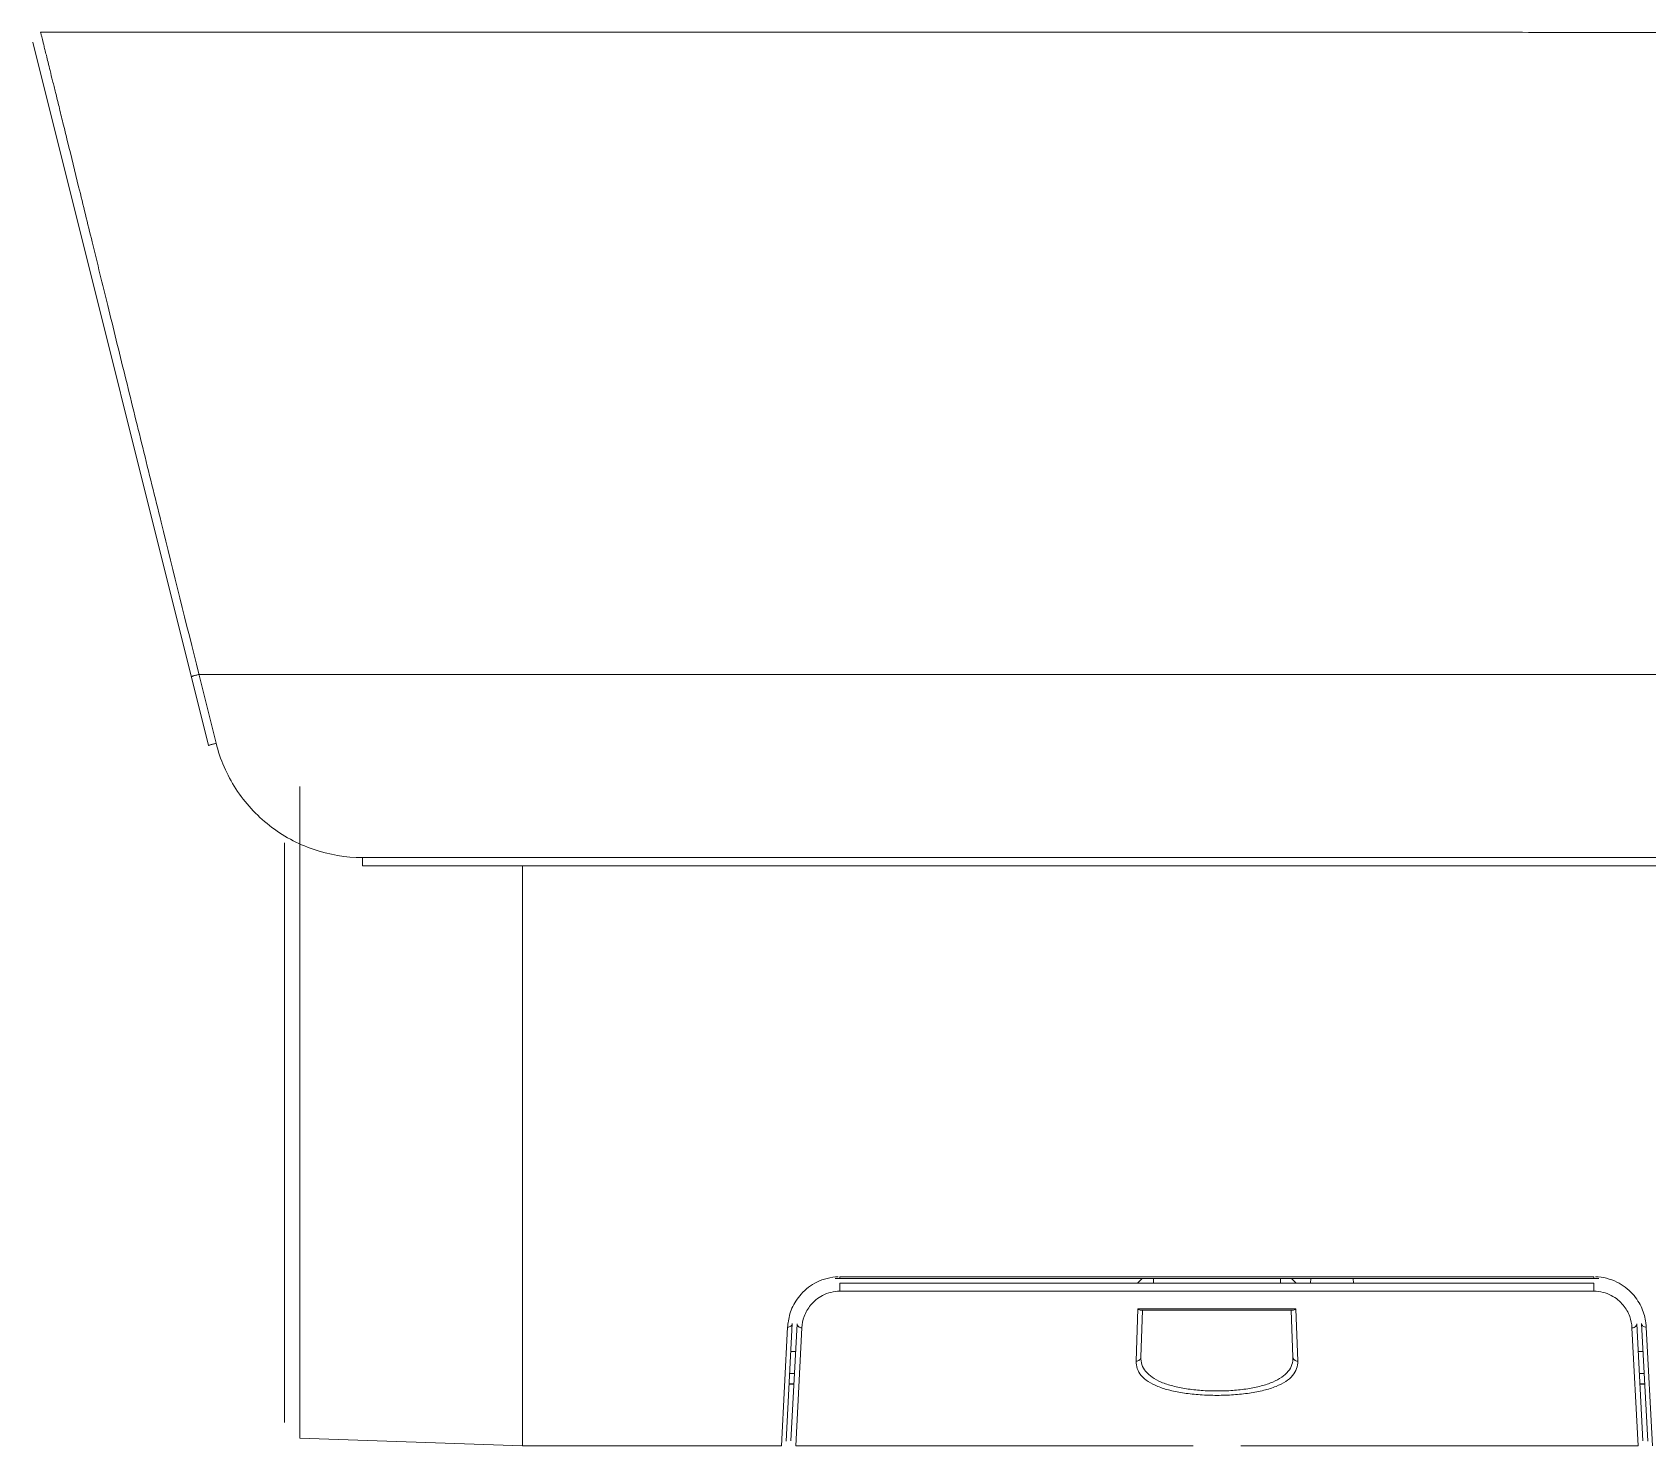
# Model space of a CAD drawing. Header units: metres. Extents: x 29 to 562, y -33 to 369.
# Drawn here: x 303.0396 to 303.4645, y 190.7248 to 191.0968 of the extents above; entities that cross this region are included whole.
import ezdxf

# ---------------------------------------------------------------- set-up
doc = ezdxf.new("R2010")
doc.units = ezdxf.units.M
doc.header["$LTSCALE"] = 2
doc.layers.add('001_Dark_1 10', color=7, linetype='Continuous', lineweight=0)
doc.layers.add('Tuberia', color=1, linetype='Continuous', lineweight=9)

# ---------------------------------------------------------------- blocks, each defined once
blk = doc.blocks.new('Camaras')
at = {"layer": '001_Dark_1 10'}
for p, q in [((0.04703797121430853, 0.0132705408317122), (0.05121358562615796, 0.0132705408317122)), ((0.07803699246494489, 0.01327557939131907), (0.05204870850872112, 0.01327557939131907)), ((0.0750943789826124, 0.0007588750061984229), (0.07817204506500275, 0.01310271944916508)), ((0.0752605580225918, 0.00200800640911325), (0.03492872787660417, 0.00200800640911325)), ((0.07526355395356177, 0.002020086100486651), (0.0749597112373408, 0.0008015897974757991)), ((0.07349280341554731, 4.033913555190338e-05), (0.07349280253447432, -0.0113944382573834)), ((0.07376190345013356, -0.01111621827701015), (0.07376190345013356, -0.0009450638417831669)), ((0.03757063700498975, -0.00120511769111431), (0.07239404629370938, -0.00120511769111431)), ((0.07239340424479224, -0.00135153234427321), (0.03757290311040151, -0.00135153234427321)), ((0.06958628903828412, -0.00135153234427321), (0.06958628903828412, -0.01152465537384728)), ((0.06958628903828412, -0.01152465537384728), (0.06958628903828412, -0.00135153234427321)), ((0.07239329698489883, -0.001351532344216366), (0.07239329698489883, -0.001205117691739588)), ((0.05079515947096525, -0.008593421750305197), (0.05071192971615801, -0.008593421750305197)), ((0.06401966784403612, -0.008560082161210403), (0.05079515947096525, -0.008560082161210403)), ((0.05079515947096525, -0.008560082161210403), (0.05079515947096525, -0.008589263991467533)), ((0.06401966786302182, -0.008589263991467533), (0.05079515947096525, -0.008589263991467533)), ((0.05079516014711771, -0.008672776279723848), (0.06401966787427682, -0.008672776279723848)), ((0.05079516217551827, -0.008672776279723848), (0.05079516217551827, -0.008814196920326367)), ((0.0550163110543167, -0.008589263991467533), (0.05501339474096767, -0.008672776279723848)), ((0.0557620890216981, -0.008589263991467533), (0.05576500533510398, -0.008672776279723848)), ((0.05601554219981608, -0.008672776279723848), (0.05609905448801555, -0.008589263991467533)), ((0.0562939164854015, -0.008589263991126472), (0.0562939164854015, -0.008672776279155414)), ((0.0585209108487561, -0.008672776279155414), (0.0585209108487561, -0.008589263991126472)), ((0.05871577285239482, -0.008589263991126472), (0.05879928514048061, -0.008672776279155414)), ((0.06401966784403612, -0.008589263991467533), (0.06401966784403612, -0.008560082161210403)), ((0.06410289762465027, -0.008593421750305197), (0.06401966786302182, -0.008593421750305197)), ((0.06401966786984303, -0.008814196920326367), (0.06401966786984303, -0.008672776279723848)), ((0.05079516217551827, -0.008814196920326367), (0.06401966786984303, -0.008814196920326367)), ((0.05602238465439768, -0.009124757862736033), (0.05599079319011935, -0.01004109900421213)), ((0.05879244265327088, -0.009124757862736033), (0.05602238468918586, -0.009124757862736033)), ((0.05607425464341986, -0.009970076820508211), (0.05610303159988916, -0.009146012605157239)), ((0.05873833045114907, -0.009146012579691387), (0.05607650380443374, -0.009146012579691387)), ((0.05871179573995278, -0.009146012577701867), (0.05874057270057165, -0.00997007691225349)), ((0.05882403410913639, -0.01004109901523975), (0.05879244261853955, -0.009124757862736033)), ((0.04987803135946933, -0.009442922817953558), (0.0497695084589509, -0.01152465537396097)), ((0.04985296725021726, -0.01144552309258984), (0.04996118102474156, -0.009380681268709168)), ((0.05004457892050596, -0.009385050853012444), (0.049937052328346, -0.01143678045613683)), ((0.05002039114117451, -0.01152465537396097), (0.05012823363068719, -0.009456212035189537)), ((0.0646865965284178, -0.009456213136417091), (0.06479443271189211, -0.01152465537396097)), ((0.06487777506572456, -0.01143678147249716), (0.06477024845651158, -0.009385051544626322)), ((0.06485364630879076, -0.00938068113040913), (0.0649618600548365, -0.01144552240972985)), ((0.06504531906148259, -0.01152465537396097), (0.0649367833262886, -0.009442922284193855)), ((0.0499354185114953, -0.009872259305637954), (0.05001904540745272, -0.009872259305637954)), ((0.06479578193329871, -0.009872259305637954), (0.06487940882931298, -0.009872259305637954)), ((0.04990538749780171, -0.01044750268172834), (0.04998889817960617, -0.01044750268172834)), ((0.04990564693650867, -0.01044033479715267), (0.04998927383252294, -0.01044033479715267)), ((0.0499989313013316, -0.01025605931451423), (0.04991530440531733, -0.01025605931451423)), ((0.06489952293549095, -0.01025605931451423), (0.06481589603947668, -0.01025605931451423)), ((0.06482555350828534, -0.01044033479715267), (0.0649091804042996, -0.01044033479715267)), ((0.06482592916120211, -0.01044750268172834), (0.06490943984300657, -0.01044750268172834)), ((0.0569898522264225, -0.01152465537396097), (0.05002039114117451, -0.01152465537396097)), ((0.06479443271189211, -0.01152465537396097), (0.0578249751116573, -0.01152465537396097)), ((0.06958628903828412, -0.01152465537396097), (0.06504531906148259, -0.01152465537396097)), ((0.07349280253447432, -0.0113944382573834), (0.06958628902310693, -0.01152465537447256))]:
    blk.add_line(p, q, dxfattribs=at)
blk.add_arc((0.05118048584296275, 0.0879685147974385), 0.07469798129918666, 270.025388610337, 270.665969999373, dxfattribs=at)
for points, knots in [([(0.07526355979911159, 0.002020100155363025), (0.07548360026532919, 0.002906619708113567), (0.07581159107866142, 0.004229610089026892), (0.0762436983796988, 0.005978369817654539), (0.07655572883044215, 0.007245778406883119), (0.07685113601024796, 0.008448057781180296), (0.07712070098727963, 0.009547815258855508), (0.07735491570542763, 0.01050680560192063), (0.0775260280385055, 0.011203503548046), (0.07764153365343418, 0.01167213922528276), (0.07771089818066912, 0.01195850404630505), (0.07777004296247014, 0.01220539690334022), (0.07782358178809545, 0.01241530387105172), (0.07786916275847489, 0.01259248418372749), (0.07790518129746715, 0.01274118152579717), (0.077934252814714, 0.01286490836022836), (0.07795963635061298, 0.0129667624546812), (0.07798075381964509, 0.013049947487076), (0.07799776586659846, 0.01311680806057325), (0.07801078050471233, 0.01316939523317728), (0.07802059134172623, 0.01320962378568424), (0.07802770421920968, 0.01323876439121818), (0.07803255877007587, 0.01325718638767626), (0.07803474658010146, 0.01326696043210518), (0.07803636005218095, 0.01327187011062847), (0.07803614460726749, 0.0132737279780315), (0.07803727385913817, 0.01327560422859619), (0.07803699246500173, 0.01327557939131907)], [0, 0, 0, 0, 0.2363887297, 0.352748812, 0.4661822233, 0.5741824297, 0.6731476917, 0.7592195457, 0.8296593014, 0.858808513, 0.8841295164, 0.9059125682, 0.9245097817, 0.9401908058, 0.9532584957, 0.9641038761, 0.9730825493, 0.9804232053, 0.9863156494, 0.9909345228, 0.9944495264, 0.9970155353, 0.9987353755, 0.9993061471, 0.9996994643, 0.9999268934, 1, 1, 1, 1]), ([(0.0753956107362228, 0.001967049580201774), (0.07539581197090683, 0.001967856560071368), (0.07539173321271164, 0.001969727029830892), (0.07538616867526571, 0.001972389368489758), (0.07537363152817989, 0.001976625671630927), (0.07535720600816376, 0.00198186832969327), (0.07533605270720045, 0.001988041974726684), (0.07530347911335866, 0.001997087751448134), (0.07527790587050731, 0.002003693056764178), (0.07526055804646603, 0.002008006507850268)], [0, 0, 0, 0, 0.0176295325, 0.0680748994, 0.1566889963, 0.2822985056, 0.4406331427, 0.6210782565, 1, 1, 1, 1]), ([(0.0749597112373408, 0.0008015897974757991), (0.07488949796004363, 0.0005192630857493441), (0.07465348804225869, -2.646790730409521e-05), (0.07405295337520101, -0.0006816410081285085), (0.07327217074987402, -0.001106656765927028), (0.07268529594728079, -0.001204968552343644), (0.07239404629370938, -0.00120511769111431)], [0, 0, 0, 0, 0.2498676648, 0.499807996, 0.749854827, 1, 1, 1, 1]), ([(0.07495929816985836, 0.0007997191386550639), (0.07497670184989147, 0.0007953917992438164), (0.07500195800474785, 0.0007888664909785348), (0.07503389381167835, 0.0007800069357415396), (0.07505429437281919, 0.00077407978844235), (0.07507052882539256, 0.0007689163609541083), (0.07508361853405177, 0.000764659035354498), (0.07508960499848172, 0.0007616914262769114), (0.07509459781675787, 0.0007597525053881782), (0.07509435085972882, 0.0007587622115181603)], [0, 0, 0, 0, 0.3801851373, 0.5524982294, 0.7036670681, 0.8279585877, 0.9207547708, 0.9783632161, 1, 1, 1, 1]), ([(0.05076833312995177, -0.008560256116737719), (0.05063945894181643, -0.008563296076630422), (0.05039403251248586, -0.008625419713979454), (0.05015315980000423, -0.008809030509013382), (0.05002281797209207, -0.008981072343118512), (0.04995269240521338, -0.00910874099113812), (0.04990851357052861, -0.009237749797279093), (0.04989326355286039, -0.009324054152244798), (0.04988739496565131, -0.009366116253289647)], [0, 0, 0, 0, 0.2987941917, 0.5653844025, 0.6854970563, 0.7973739175, 0.9015619881, 1, 1, 1, 1]), ([(0.06492762400694119, -0.00936629348998963), (0.0649217635095738, -0.009324257227518729), (0.06490624995512917, -0.009238006580602587), (0.06486204308703236, -0.009109179840123716), (0.06479275546519148, -0.008981218565196514), (0.06466248827797472, -0.008809429703120486), (0.06447344696425716, -0.008665934878450798), (0.06424266116187027, -0.008581903346708941), (0.06411322702388134, -0.008560236853242031), (0.0640471955385351, -0.008559683110064498)], [0, 0, 0, 0, 0.0982428421, 0.2023092543, 0.3138398234, 0.4335632739, 0.6999328639, 0.8471508441, 1, 1, 1, 1]), ([(0.05079516186714272, -0.008814196301358379), (0.05074162425194118, -0.008814197295322401), (0.05063665679364249, -0.008827076470851125), (0.05049354267902117, -0.00888103393120332), (0.05037453268477066, -0.00895940327635003), (0.05025569803461849, -0.009078118023154502), (0.05016050121463422, -0.009244426107585468), (0.05013157685431224, -0.009388479167427022), (0.0501282336331883, -0.009456211704303996)], [0, 0, 0, 0, 0.1577407035, 0.3079234902, 0.44685039, 0.574306412, 0.8001930954, 1, 1, 1, 1]), ([(0.06468659652875886, -0.009456211621142074), (0.0646832656323113, -0.009388478391628041), (0.06465433875990811, -0.009244416084612794), (0.06455911552956195, -0.009078118527583001), (0.06444027939159014, -0.00895939243142152), (0.06432125774517772, -0.008881033973381136), (0.0641781527900207, -0.008827076588346472), (0.06407319619427199, -0.008814201932437982), (0.06401966786978619, -0.008814196269867125)], [0, 0, 0, 0, 0.1998080793, 0.4257082795, 0.553171008, 0.6921065672, 0.8422859407, 1, 1, 1, 1]), ([(0.05607650380625273, -0.009146012579691387), (0.05606761703216989, -0.009146012578611362), (0.05604821094743784, -0.009140583380343514), (0.05603119341395768, -0.009130808519586253), (0.05602238468918586, -0.009124757862736033)], [0, 0, 0, 0, 0.4540228977, 1, 1, 1, 1]), ([(0.0587383304530249, -0.009146012579691387), (0.058747217928385, -0.009146012578611362), (0.05876662434815216, -0.009140589821384992), (0.05878363600891134, -0.009130807163700183), (0.05879244265327088, -0.009124757862736033)], [0, 0, 0, 0, 0.4541000521, 1, 1, 1, 1]), ([(0.04987851276837318, -0.009442929481537021), (0.04989850791167783, -0.009443171299579944), (0.04993749707256256, -0.009433714044945418), (0.04996027218510335, -0.009397779085560387), (0.04996117900037689, -0.009380719613290012)], [0, 0, 0, 0, 0.5392804227, 1, 1, 1, 1]), ([(0.05012823366234898, -0.009456211147238491), (0.05010368611544891, -0.0094558107096816), (0.05006072005750184, -0.009440917258729087), (0.05004379867017406, -0.009400109034714887), (0.05004457846263222, -0.009385051239604536)], [0, 0, 0, 0, 0.6195196828, 1, 1, 1, 1]), ([(0.0646861091998403, -0.009456219707971059), (0.06470758193916026, -0.009455966696890528), (0.06474087353990399, -0.009445350170125266), (0.06476680915267252, -0.009412998205988288), (0.06477070058883783, -0.009393718394932193), (0.06477024907383111, -0.009385063352254974)], [0, 0, 0, 0, 0.5331156173, 0.7848391845, 1, 1, 1, 1]), ([(0.06493678331150932, -0.009442921726332543), (0.06491670977675312, -0.009443254468209261), (0.06487750547915994, -0.009433904554640549), (0.06485454547157588, -0.009397820298460147), (0.06485364635256019, -0.00938068196390418)], [0, 0, 0, 0, 0.5391317155, 1, 1, 1, 1]), ([(0.05882403410942061, -0.01004109902336836), (0.05882560240820567, -0.01008547144536465), (0.05881287646900546, -0.0101776148887609), (0.05873696354819913, -0.0103032152790945), (0.05860976582710009, -0.01040787349367633), (0.05843675718256236, -0.01049291725971102), (0.05822176104317123, -0.01055898590894344), (0.05797173144759427, -0.01060656694963313), (0.05769627555622492, -0.01063503437492841), (0.05740752973116514, -0.01064449829644332), (0.05711870691516197, -0.01063508911246913), (0.05684315734328038, -0.01060651486304209), (0.05659299017025887, -0.01055910516939207), (0.05637800992832354, -0.01049278001622156), (0.05620501252957411, -0.01040787847691149), (0.05607761895402064, -0.01030336616904037), (0.05600230449135779, -0.01017748356727566), (0.05598933911716131, -0.01008548582100843), (0.05599079319028988, -0.01004109900034678)], [0, 0, 0, 0, 0.0397320521, 0.0808745198, 0.1283020507, 0.1851705219, 0.2524102811, 0.3289974275, 0.4125955535, 0.4999746796, 0.587336126, 0.6709961091, 0.7476381598, 0.8148485879, 0.8717350237, 0.9191562284, 0.9602585491, 1, 1, 1, 1]), ([(0.05599079319028988, -0.01004109900034678), (0.05601132793032093, -0.01004125402513978), (0.05604375756183799, -0.01003055660581254), (0.05606903923376194, -0.009998526202906532), (0.05607393663518678, -0.009979183386036539), (0.05607425464262406, -0.009970076842961362)], [0, 0, 0, 0, 0.5157120237, 0.7711642575, 1, 1, 1, 1]), ([(0.05874057203556049, -0.009970057787853648), (0.05874209389946827, -0.0100139805606716), (0.05873032907953757, -0.01010455313539182), (0.05865957817803746, -0.01022918734358313), (0.0585393587518297, -0.01033324318015616), (0.05837590896248912, -0.0104178860125046), (0.05817289952790361, -0.0104833572558789), (0.05793703823593432, -0.01053049909901915), (0.05767747088475517, -0.01055863563331627), (0.05740557489406228, -0.01056797686467803), (0.05713383859875876, -0.0105583812721477), (0.05687471845106984, -0.01053002595486419), (0.05663949291579229, -0.01048273476740746), (0.05643718904815387, -0.01041717347047211), (0.05627443058773451, -0.0103324965148488), (0.05615480075226742, -0.01022857957602241), (0.05608436509493231, -0.01010424210684846), (0.05607272525963936, -0.01001389652444118), (0.05607425530672572, -0.009970057743799998)], [0, 0, 0, 0, 0.0412939037, 0.0836228233, 0.1316876043, 0.1886053244, 0.255541044, 0.3314680649, 0.4142443638, 0.5005880816, 0.5868786025, 0.6695131764, 0.7452395771, 0.8119592627, 0.868686944, 0.9165946161, 0.958784699, 1, 1, 1, 1]), ([(0.05882403410936377, -0.0100410990230273), (0.05880348956446824, -0.01004125411256496), (0.05877105072647737, -0.01003054780741763), (0.0587457817179029, -0.009998508615950641), (0.05874089046699282, -0.009979176360303654), (0.05874057270062849, -0.009970076912651393)], [0, 0, 0, 0, 0.5159650777, 0.77133953, 1, 1, 1, 1])]:
    blk.add_open_spline(points, degree=3, knots=knots, dxfattribs=at)
for points in [[(0.04988739496565131, -0.009366116253289647), (0.04988383097281712, -0.009391660565739812), (0.04988084631446554, -0.00941728515093132), (0.04987803135946933, -0.009442922817953558)], [(0.0649367833262886, -0.009442922284193855), (0.06493410680127454, -0.009417337151461425), (0.06493117607629983, -0.00939177182604567), (0.06492762400694119, -0.00936629348998963)]]:
    blk.add_open_spline(points, degree=3, dxfattribs=at)

msp = doc.modelspace()

# ---------------------------------------------------------------- block references
at = {"layer": 'Tuberia', "xscale": -15, "yscale": 15, "zscale": 15}
msp.add_blockref('Camaras', (304.2123361508739, 190.8976325527228), dxfattribs=at)

doc.saveas('drawing.dxf')
